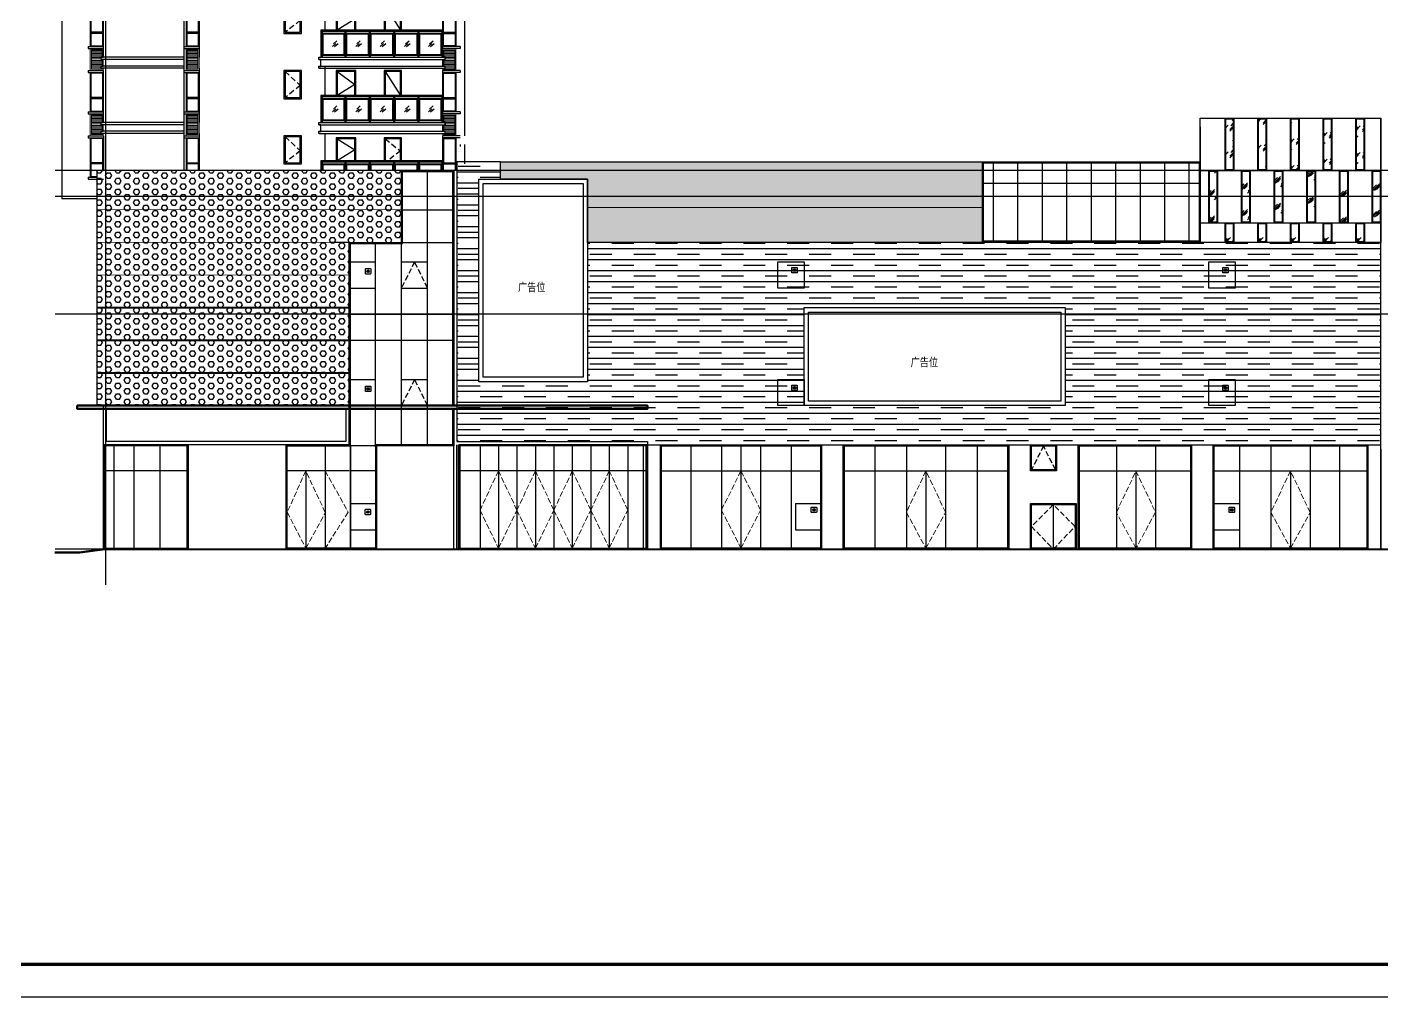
# Model space of a CAD drawing. Extents: x -737978 to 768813, y -372247 to 1140308.
# Drawn here: x -681041 to -618788, y -268610 to -224060 of the extents above; entities that cross this region are included whole.
import ezdxf
from ezdxf.enums import TextEntityAlignment as Align

# ---------------------------------------------------------------- set-up
doc = ezdxf.new("R2010")
doc.units = 0
doc.header["$LTSCALE"] = 1000
doc.header["$MEASUREMENT"] = 0
doc.linetypes.add('( Hidden )', pattern=[0.375, 0.25, -0.125])
doc.linetypes.add('DASH', pattern=[0.35, 0.25, -0.1])
doc.layers.get('0').update_dxf_attribs({"linetype": 'CONTINUOUS'})
for name, color, linetype in [('A-ELEV-IDEN', 4, 'CONTINUOUS'), ('A-ELEV-LIN-0.3', 155, 'CONTINUOUS'), ('A-ELEV-OTHER1', 253, 'CONTINUOUS'), ('A-ELEV-OTHER3', 63, 'CONTINUOUS'), ('A-FLOR-OTHER2-ON', 83, 'CONTINUOUS'), ('A-WALL-GLAZ', 141, 'CONTINUOUS'), ('BORDER', 7, 'CONTINUOUS'), ('C-Z-HATCH', 253, 'CONTINUOUS'), ('HZ', 7, 'CONTINUOUS'), ('J-ELEV-立面门窗分格线', 155, 'CONTINUOUS'), ('PUB_TITLE', 4, 'CONTINUOUS'), ('WALL-PARAPET', 6, 'CONTINUOUS'), ('门窗开启', 8, 'CONTINUOUS')]:
    doc.layers.add(name, color=color, linetype=linetype)
doc.layers.add('DRAW', color=7, linetype='CONTINUOUS', lineweight=70)
doc.layers.add('L-外墙', color=7, linetype='CONTINUOUS', lineweight=9)
doc.styles.add('-黑体', font='simhei_0.ttf', dxfattribs={"width": 0.8})

# ---------------------------------------------------------------- blocks, each defined once
blk = doc.blocks.new('zz4')
at = {"layer": 'L-外墙'}
h = blk.add_hatch(dxfattribs=at)
h.set_pattern_fill('ANSI31', color=251, scale=40, angle=135)
h.set_pattern_definition([(180, (-43195.57, 13425.756), (-1e-14, -63.5), [])])
h.paths.add_polyline_path([(69567, -75660), (69067, -75660), (69067, -76560), (69567, -76560), (69567, -76510), (69517, -76510), (69517, -76410), (69567, -76410), (69567, -76110), (69517, -76110), (69517, -76010), (69567, -76010)])
h = blk.add_hatch(dxfattribs=at)
h.set_pattern_fill('ANSI31', color=44, scale=40, angle=135)
h.set_pattern_definition([(180, (-45595.57, 13425.756), (-1e-14, -63.5), [])])
h.paths.add_polyline_path([(73967, -75660), (73467, -75660), (73467, -76560), (73967, -76560), (73967, -76510), (73967, -76410), (73967, -76110), (73967, -76010)])
h = blk.add_hatch(dxfattribs=at)
h.set_pattern_fill('ANSI31', color=44, scale=40, angle=135)
h.set_pattern_definition([(180, (-59379.78, 13425.756), (-1e-14, -63.5), [])])
h.paths.add_polyline_path([(85267, -75660), (85767, -75660), (85767, -76560), (85267, -76560), (85267, -76510), (85317, -76510), (85317, -76410), (85267, -76410), (85267, -76110), (85317, -76110), (85317, -76010), (85267, -76010)])
at = {"color": 253}
blk.add_lwpolyline([(73317, -73610), (73317, -76610)], dxfattribs=at)
at = {"layer": 'A-ELEV-IDEN', "color": 251}
for points in [[(73317, -76010), (69618, -76010)], [(73317, -76110), (69618, -76110)], [(73317, -76410), (69618, -76410)], [(73317, -76510), (69618, -76510)]]:
    blk.add_lwpolyline(points, dxfattribs=at)
at = {"layer": 'A-ELEV-LIN-0.3', "color": 251}
for points in [[(67717, -73610), (67717, -76610)], [(68917, -73610), (68917, -73710)], [(68917, -73610), (69617, -73610)], [(68917, -73710), (69617, -73710)], [(69017, -73710), (69017, -75510)], [(69587, -73740), (69047, -73740), (69047, -75480), (69587, -75480)], [(69587, -74860), (69587, -73740)], [(69617, -73610), (69617, -76010)], [(69587, -74860), (69047, -74860)], [(69587, -74910), (69047, -74910)], [(69587, -75480), (69587, -74910)], [(68917, -75510), (69617, -75510)], [(68917, -75510), (68917, -75610)], [(68917, -75610), (69617, -75610)]]:
    blk.add_lwpolyline(points, dxfattribs=at)
at = {"layer": 'A-ELEV-LIN-0.3', "color": 44}
for points in [[(73317, -73610), (73317, -73710)], [(73317, -73610), (74017, -73610)], [(73317, -73710), (74017, -73710)], [(86016, -73610), (85217, -73610)], [(86016, -73710), (85217, -73710)], [(86016, -73610), (86016, -73710)], [(73317, -75510), (74017, -75510)], [(73317, -75510), (73317, -75610)], [(73317, -75610), (74017, -75610)], [(86016, -75510), (85217, -75510)], [(86016, -75610), (85217, -75610)], [(86016, -75510), (86016, -75610)]]:
    blk.add_lwpolyline(points, dxfattribs=at)
at = {"layer": 'A-ELEV-LIN-0.3'}
for points in [[(73417, -73710), (73417, -75510)], [(73987, -73740), (73447, -73740), (73447, -75480), (73987, -75480)], [(73987, -74860), (73987, -73740)], [(85247, -73740), (85787, -73740), (85787, -75480), (85247, -75480)], [(85247, -74860), (85247, -73740)], [(85817, -73710), (85817, -75510)], [(73987, -74860), (73447, -74860)], [(73987, -74910), (73447, -74910)], [(73987, -75480), (73987, -74910)], [(85247, -74860), (85787, -74860)], [(85247, -74910), (85787, -74910)], [(85247, -75480), (85247, -74910)]]:
    blk.add_lwpolyline(points, dxfattribs=at)
for points in [[(78717, -74910), (78717, -73610), (77917, -73610), (77917, -74910)], [(78667, -74860), (78667, -73660), (77967, -73660), (77967, -74860)]]:
    blk.add_lwpolyline(points, close=True, dxfattribs=at)
at = {"layer": 'A-ELEV-LIN-0.3', "color": 253}
for points in [[(81218, -74760), (81218, -73610), (80318, -73610), (80318, -74760)], [(81168, -74760), (81168, -73660), (80368, -73660), (80368, -74760)]]:
    blk.add_lwpolyline(points, dxfattribs=at)
for points in [[(83317, -74760), (83317, -73610), (82517, -73610), (82517, -74760)], [(83267, -74760), (83267, -73660), (82567, -73660), (82567, -74760)]]:
    blk.add_lwpolyline(points, close=True, dxfattribs=at)
at = {"layer": 'A-ELEV-OTHER1', "color": 0}
for points in [[(79817, -74760), (79817, -73410)], [(74017, -73510), (74017, -76010)], [(85217, -75610), (85217, -73610)], [(79517, -76010), (85317, -76010)], [(79617, -76510), (79517, -76510), (79517, -76410), (79617, -76410), (79617, -76110), (79517, -76110), (79517, -76010), (79617, -76010)], [(79517, -76110), (85217, -76110)], [(79517, -76110), (85317, -76110)], [(79517, -76410), (85317, -76410)], [(79517, -76510), (85317, -76510)], [(85217, -76510), (85317, -76510), (85317, -76410), (85217, -76410), (85217, -76110), (85317, -76110), (85317, -76010), (85217, -76010)], [(85217, -76110), (85217, -76410)], [(85317, -76010), (85317, -76110)], [(85317, -76510), (85317, -76410)]]:
    blk.add_lwpolyline(points, dxfattribs=at)
at = {"layer": 'A-ELEV-OTHER1', "color": 251}
for points in [[(86217, -73610), (86217, -76610)], [(69617, -76510), (69517, -76510), (69517, -76410), (69617, -76410), (69617, -76110), (69517, -76110), (69517, -76010), (69617, -76010)]]:
    blk.add_lwpolyline(points, dxfattribs=at)
at = {"layer": 'A-ELEV-OTHER3', "color": 44}
for points in [[(85217, -74760), (79617, -74760)], [(85217, -74760), (79617, -74760)], [(79617, -74760), (79617, -76010)], [(85217, -74820), (79617, -74820)], [(79667, -74820), (79667, -76010)], [(80712, -74820), (80712, -76010)], [(80762, -74820), (80762, -76010)], [(81832, -74820), (81832, -76010)], [(81882, -74820), (81882, -76010)], [(82952, -74820), (82952, -76010)], [(82952, -74820), (83002, -74820)], [(83002, -74820), (83002, -76010)], [(84072, -74820), (84072, -76010)], [(84072, -74820), (84122, -74820)], [(84122, -74820), (84122, -76010)], [(85167, -74820), (85167, -76010)], [(85167, -74820), (85217, -74820)]]:
    blk.add_lwpolyline(points, dxfattribs=at)
for points in [[(80712, -74920), (79667, -74920), (79667, -75910), (80712, -75910)], [(80682, -74950), (79697, -74950), (79697, -75880), (80682, -75880)], [(81832, -74920), (80762, -74920), (80762, -75910), (81832, -75910)], [(81802, -74950), (80792, -74950), (80792, -75880), (81802, -75880)], [(82952, -74920), (81882, -74920), (81882, -75910), (82952, -75910)], [(82922, -74950), (81912, -74950), (81912, -75880), (82922, -75880)], [(84072, -74920), (83002, -74920), (83002, -75910), (84072, -75910)], [(84042, -74950), (83032, -74950), (83032, -75880), (84042, -75880)], [(85167, -74920), (84122, -74920), (84122, -75910), (85167, -75910)], [(85137, -74950), (84152, -74950), (84152, -75880), (85137, -75880)]]:
    blk.add_lwpolyline(points, close=True, dxfattribs=at)
at = {"layer": 'A-ELEV-OTHER3', "color": 253}
for points in [[(80192, -75388), (80354, -75246)], [(81262, -75388), (81424, -75246)], [(82382, -75388), (82544, -75246)], [(83502, -75388), (83664, -75246)], [(84606, -75388), (84768, -75246)], [(80144, -75516), (80305, -75374)], [(80243, -75512), (80405, -75370)], [(81214, -75516), (81375, -75374)], [(81313, -75512), (81475, -75370)], [(82334, -75516), (82495, -75374)], [(82433, -75512), (82595, -75370)], [(83454, -75516), (83615, -75374)], [(83553, -75512), (83715, -75370)], [(84558, -75516), (84719, -75374)], [(84657, -75512), (84819, -75370)]]:
    blk.add_lwpolyline(points, dxfattribs=at)
at = {"layer": 'L-外墙', "color": 251}
blk.add_lwpolyline([(69617, -76510), (69617, -76610), (69017, -76610), (69017, -75610), (69617, -75610), (69617, -76010)], dxfattribs=at)
blk.add_lwpolyline([(69567, -75660), (69067, -75660), (69067, -76560), (69567, -76560), (69567, -76510), (69517, -76510), (69517, -76410), (69567, -76410), (69567, -76110), (69517, -76110), (69517, -76010), (69567, -76010)], close=True, dxfattribs=at)
at = {"layer": 'L-外墙', "color": 44}
for points in [[(74017, -76510), (74017, -76610), (73417, -76610), (73417, -75610), (74017, -75610), (74017, -76510)], [(85217, -76010), (85217, -75610), (85817, -75610), (85817, -76610), (85217, -76610), (85217, -76510)], [(85267, -76010), (85267, -75660), (85767, -75660), (85767, -76560), (85267, -76560), (85267, -76510)], [(69617, -76110), (69617, -76410)], [(85267, -76410), (85267, -76110)]]:
    blk.add_lwpolyline(points, dxfattribs=at)
for points in [[(73967, -75660), (73467, -75660), (73467, -76560), (73967, -76560), (73967, -76510), (73967, -76510), (73967, -76410), (73967, -76410), (73967, -76110), (73967, -76110), (73967, -76010), (73967, -76010)], [(85267, -75660), (85767, -75660), (85767, -76560), (85267, -76560), (85267, -76510), (85317, -76510), (85317, -76410), (85267, -76410), (85267, -76110), (85317, -76110), (85317, -76010), (85267, -76010)]]:
    blk.add_lwpolyline(points, close=True, dxfattribs=at)
at = {"layer": '门窗开启', "color": 253, "linetype": '( Hidden )'}
blk.add_lwpolyline([(77967, -73660), (78667, -74310), (77967, -74860)], dxfattribs=at)
at = {"layer": '门窗开启', "color": 253}
for points in [[(80368, -73660), (81168, -74260), (80368, -74760)], [(82567, -73660), (83267, -74760)]]:
    blk.add_lwpolyline(points, dxfattribs=at)
blk = doc.blocks.new('A$C1C9D2AC5')
at = {"layer": 'A-WALL-GLAZ'}
h = blk.add_hatch(dxfattribs=at)
h.set_pattern_fill('玻璃2', color=256, scale=80)
h.set_pattern_definition([(45, (739907.1, 237895.8), (7e-14, 1221.8805), [480, -288, 480, -288, 192, -418.62526]), (45, (739883.1, 237919.8), (7e-14, 1221.8805), [384, -480, 288, -288, 336, -370.62526]), (45, (739883.1, 237991.8), (7e-14, 1221.8805), [288, -576, 192, -288, 432, -370.62526]), (45, (739955.1, 237919.8), (7e-14, 1221.8805), [288, -576, 240, -1042.6252]), (45, (740027.1, 237991.8), (7e-14, 1221.8805), [144, -720, 96, -1186.6252]), (45, (739907.1, 238111.8), (7e-14, 1221.8805), [96, -720, 96, -384, 240, -610.62526]), (45, (740339.1, 238039.8), (7e-14, 1221.8805), [480, -720, 576, -380.2253]), (45, (740339.1, 237967.8), (7e-14, 1221.8805), [672, -480, 720, -284.2253]), (45, (740459.1, 238063.8), (-1e-13, -1357.645), [480, -672, 384, -610.6253]), (45, (740387.1, 238207.8), (7e-14, 1221.8805), [240, -960, 288, -658.6253]), (45, (740531.1, 238135.8), (7e-14, 1221.8805), [192, -960, 192, -802.6252])])
h.paths.add_polyline_path([(30, 2370), (370, 2370), (370, 30), (30, 30)])
for points in [[(0, 2400), (400, 2400), (400, 0), (0, 0)], [(30, 2370), (370, 2370), (370, 30), (30, 30)], [(30, 2370), (370, 2370), (370, 30), (30, 30)]]:
    blk.add_lwpolyline(points, close=True, dxfattribs=at)

msp = doc.modelspace()

# ---------------------------------------------------------------- hatches: boundary and pattern name
h = msp.add_hatch(color=1)
h.dxf.hatch_style = 1
edge = h.paths.add_edge_path()
edge.add_arc((-665374.2, -235276.8), 60, 0, 360)
h = msp.add_hatch(color=1)
h.dxf.hatch_style = 1
edge = h.paths.add_edge_path()
edge.add_arc((-645778.3, -235226.8), 60, 0, 360)
h = msp.add_hatch(color=1)
h.dxf.hatch_style = 1
edge = h.paths.add_edge_path()
edge.add_arc((-625978.3, -235226.8), 60, 0, 360)
h = msp.add_hatch(color=1)
h.dxf.hatch_style = 1
edge = h.paths.add_edge_path()
edge.add_arc((-665374.2, -240676.8), 60, 0, 360)
h = msp.add_hatch(color=1)
h.dxf.hatch_style = 1
edge = h.paths.add_edge_path()
edge.add_arc((-645778.3, -240626.8), 60, 0, 360)
h = msp.add_hatch(color=1)
h.dxf.hatch_style = 1
edge = h.paths.add_edge_path()
edge.add_arc((-625978.3, -240626.8), 60, 0, 360)
h = msp.add_hatch(color=1)
h.dxf.hatch_style = 1
edge = h.paths.add_edge_path()
edge.add_arc((-665379.8, -246334.5), 60, 0, 360)
h = msp.add_hatch(color=1)
h.dxf.hatch_style = 1
edge = h.paths.add_edge_path()
edge.add_arc((-644883.5, -246234.5), 60, 0, 360)
h = msp.add_hatch(color=1)
h.dxf.hatch_style = 1
edge = h.paths.add_edge_path()
edge.add_arc((-625685.7, -246234.5), 60, 0, 360)
at = {"layer": 'A-WALL-GLAZ'}
h = msp.add_hatch(dxfattribs=at)
h.set_pattern_fill('玻璃2', color=256, scale=80)
h.set_pattern_definition([(45, (-574480, -84705.6), (7e-14, 1221.8805), [480, -288, 480, -288, 192, -418.6253]), (45, (-574504, -84681.6), (7e-14, 1221.8805), [384, -480, 288, -288, 336, -370.6253]), (45, (-574504, -84609.6), (7e-14, 1221.8805), [288, -576, 192, -288, 432, -370.6253]), (45, (-574432, -84681.6), (7e-14, 1221.8805), [288, -576, 240, -1042.625]), (45, (-574360, -84609.6), (7e-14, 1221.8805), [144, -720, 96, -1186.625]), (45, (-574480, -84489.6), (7e-14, 1221.8805), [96, -720, 96, -384, 240, -610.6253]), (45, (-574048, -84561.6), (7e-14, 1221.8805), [480, -720, 576, -380.225]), (45, (-574048, -84633.6), (7e-14, 1221.8805), [672, -480, 720, -284.225]), (45, (-573928, -84537.6), (-1e-13, -1357.645), [480, -672, 384, -610.625]), (45, (-574000, -84393.6), (7e-14, 1221.8805), [240, -960, 288, -658.625]), (45, (-573856, -84465.6), (7e-14, 1221.8805), [192, -960, 192, -802.625])])
h.paths.add_polyline_path([(-625957.9, -233077.8), (-625617.9, -233077.8), (-625617.9, -233917.8), (-625957.9, -233917.8)])
h = msp.add_hatch(dxfattribs=at)
h.set_pattern_fill('玻璃2', color=256, scale=80)
h.set_pattern_definition([(45, (-572980, -84705.6), (7e-14, 1221.8805), [480, -288, 480, -288, 192, -418.6253]), (45, (-573004, -84681.6), (7e-14, 1221.8805), [384, -480, 288, -288, 336, -370.6253]), (45, (-573004, -84609.6), (7e-14, 1221.8805), [288, -576, 192, -288, 432, -370.6253]), (45, (-572932, -84681.6), (7e-14, 1221.8805), [288, -576, 240, -1042.625]), (45, (-572860, -84609.6), (7e-14, 1221.8805), [144, -720, 96, -1186.625]), (45, (-572980, -84489.6), (7e-14, 1221.8805), [96, -720, 96, -384, 240, -610.6253]), (45, (-572548, -84561.6), (7e-14, 1221.8805), [480, -720, 576, -380.225]), (45, (-572548, -84633.6), (7e-14, 1221.8805), [672, -480, 720, -284.225]), (45, (-572428, -84537.6), (-1e-13, -1357.645), [480, -672, 384, -610.625]), (45, (-572500, -84393.6), (7e-14, 1221.8805), [240, -960, 288, -658.625]), (45, (-572356, -84465.6), (7e-14, 1221.8805), [192, -960, 192, -802.625])])
h.paths.add_polyline_path([(-624457.9, -233077.8), (-624117.9, -233077.8), (-624117.9, -233917.8), (-624457.9, -233917.8)])
h = msp.add_hatch(dxfattribs=at)
h.set_pattern_fill('玻璃2', color=256, scale=80)
h.set_pattern_definition([(45, (-571480, -84705.6), (7e-14, 1221.8805), [480, -288, 480, -288, 192, -418.6253]), (45, (-571504, -84681.6), (7e-14, 1221.8805), [384, -480, 288, -288, 336, -370.6253]), (45, (-571504, -84609.6), (7e-14, 1221.8805), [288, -576, 192, -288, 432, -370.6253]), (45, (-571432, -84681.6), (7e-14, 1221.8805), [288, -576, 240, -1042.625]), (45, (-571360, -84609.6), (7e-14, 1221.8805), [144, -720, 96, -1186.625]), (45, (-571480, -84489.6), (7e-14, 1221.8805), [96, -720, 96, -384, 240, -610.6253]), (45, (-571048, -84561.6), (7e-14, 1221.8805), [480, -720, 576, -380.225]), (45, (-571048, -84633.6), (7e-14, 1221.8805), [672, -480, 720, -284.225]), (45, (-570928, -84537.6), (-1e-13, -1357.645), [480, -672, 384, -610.625]), (45, (-571000, -84393.6), (7e-14, 1221.8805), [240, -960, 288, -658.625]), (45, (-570856, -84465.6), (7e-14, 1221.8805), [192, -960, 192, -802.625])])
h.paths.add_polyline_path([(-622957.9, -233077.8), (-622617.9, -233077.8), (-622617.9, -233917.8), (-622957.9, -233917.8)])
h = msp.add_hatch(dxfattribs=at)
h.set_pattern_fill('玻璃2', color=256, scale=80)
h.set_pattern_definition([(45, (-569980, -84705.6), (7e-14, 1221.8805), [480, -288, 480, -288, 192, -418.6253]), (45, (-570004, -84681.6), (7e-14, 1221.8805), [384, -480, 288, -288, 336, -370.6253]), (45, (-570004, -84609.6), (7e-14, 1221.8805), [288, -576, 192, -288, 432, -370.6253]), (45, (-569932, -84681.6), (7e-14, 1221.8805), [288, -576, 240, -1042.625]), (45, (-569860, -84609.6), (7e-14, 1221.8805), [144, -720, 96, -1186.625]), (45, (-569980, -84489.6), (7e-14, 1221.8805), [96, -720, 96, -384, 240, -610.6253]), (45, (-569548, -84561.6), (7e-14, 1221.8805), [480, -720, 576, -380.225]), (45, (-569548, -84633.6), (7e-14, 1221.8805), [672, -480, 720, -284.225]), (45, (-569428, -84537.6), (-1e-13, -1357.645), [480, -672, 384, -610.625]), (45, (-569500, -84393.6), (7e-14, 1221.8805), [240, -960, 288, -658.625]), (45, (-569356, -84465.6), (7e-14, 1221.8805), [192, -960, 192, -802.625])])
h.paths.add_polyline_path([(-621457.9, -233077.8), (-621117.9, -233077.8), (-621117.9, -233917.8), (-621457.9, -233917.8)])
h = msp.add_hatch(dxfattribs=at)
h.set_pattern_fill('玻璃2', color=256, scale=80)
h.set_pattern_definition([(45, (-568480, -84705.6), (7e-14, 1221.8805), [480, -288, 480, -288, 192, -418.6253]), (45, (-568504, -84681.6), (7e-14, 1221.8805), [384, -480, 288, -288, 336, -370.6253]), (45, (-568504, -84609.6), (7e-14, 1221.8805), [288, -576, 192, -288, 432, -370.6253]), (45, (-568432, -84681.6), (7e-14, 1221.8805), [288, -576, 240, -1042.625]), (45, (-568360, -84609.6), (7e-14, 1221.8805), [144, -720, 96, -1186.625]), (45, (-568480, -84489.6), (7e-14, 1221.8805), [96, -720, 96, -384, 240, -610.6253]), (45, (-568048, -84561.6), (7e-14, 1221.8805), [480, -720, 576, -380.225]), (45, (-568048, -84633.6), (7e-14, 1221.8805), [672, -480, 720, -284.225]), (45, (-567928, -84537.6), (-1e-13, -1357.645), [480, -672, 384, -610.625]), (45, (-568000, -84393.6), (7e-14, 1221.8805), [240, -960, 288, -658.625]), (45, (-567856, -84465.6), (7e-14, 1221.8805), [192, -960, 192, -802.625])])
h.paths.add_polyline_path([(-619957.9, -233077.8), (-619617.9, -233077.8), (-619617.9, -233917.8), (-619957.9, -233917.8)])
at = {"layer": 'HZ'}
h = msp.add_hatch(dxfattribs=at)
h.set_pattern_fill('不能通行的沼泽地', color=8, scale=300)
h.set_pattern_definition([(0, (-562468.23, -112545.7), (1007.7696, 503.8848), [1007.7696, -1007.7696]), (0, (-563476, -112293.8), (0, 503.8848), [])])
h.paths.add_polyline_path([(-652537.9, -243097.8), (-652537.9, -243247.8), (-618837.9, -243247.8), (-618837.9, -233947.8), (-655287.9, -233947.8), (-655287.9, -240347.8), (-660287.9, -240347.8), (-660287.9, -231047.8), (-659287.9, -231047.8), (-659287.9, -230247.8), (-661287.9, -230247.8), (-661287.9, -243097.8), (-655689.2, -243097.8), (-654664.4, -243097.8)])
h.paths.add_polyline_path([(-645337.9, -241447.8), (-645337.9, -236947.8), (-633337.9, -236947.8), (-633337.9, -241447.8)], flags=16)
h = msp.add_hatch(dxfattribs=at)
h.set_pattern_fill('HEX', color=8, scale=150)
h.set_pattern_definition([(0, (-563776, -112797.67), (0, 247.4667), [142.875, -285.75]), (120, (-563776, -112797.67), (-214.31245, -123.73335), [142.875, -285.75]), (60, (-563633.12, -112797.67), (-214.31245, 123.73335), [142.875, -285.75])])
h.paths.add_polyline_path([(-655287.9, -233947.8), (-655287.9, -231047.8), (-659287.9, -231047.8), (-659287.9, -230247.8), (-637137.9, -230247.8), (-637137.9, -233947.8)])
h = msp.add_hatch(dxfattribs=at)
h.set_pattern_fill('HEX', color=8, scale=150)
h.set_pattern_definition([(0, (-563776, -84753.56), (0, 247.4667), [142.875, -285.75]), (120, (-563776, -84753.56), (-214.31245, -123.73335), [142.875, -285.75]), (60, (-563633.12, -84753.56), (-214.31245, 123.73335), [142.875, -285.75])])
h.paths.add_polyline_path([(-677837.9, -241447.8), (-666237.9, -241447.8), (-666237.9, -233947.8), (-663837.9, -233947.8), (-663837.9, -230647.8), (-677837.9, -230647.8)])

# ---------------------------------------------------------------- linework, layer by layer
at = {"color": 253}
msp.add_lwpolyline([(-673837.9, -229047.8), (-673837.9, -230647.8)], dxfattribs=at)
for points in [[(-665249.2, -235181.8), (-665249.2, -235371.8, -0.4142136), (-665279.2, -235401.8), (-665469.2, -235401.8, -0.4142136), (-665499.2, -235371.8), (-665499.2, -235181.8, -0.4142136), (-665469.2, -235151.8), (-665279.2, -235151.8, -0.4142136)], [(-645653.3, -235131.8), (-645653.3, -235321.8, -0.4142136), (-645683.3, -235351.8), (-645873.3, -235351.8, -0.4142136), (-645903.3, -235321.8), (-645903.3, -235131.8, -0.4142136), (-645873.3, -235101.8), (-645683.3, -235101.8, -0.4142136)], [(-625853.3, -235131.8), (-625853.3, -235321.8, -0.4142136), (-625883.3, -235351.8), (-626073.3, -235351.8, -0.4142136), (-626103.3, -235321.8), (-626103.3, -235131.8, -0.4142136), (-626073.3, -235101.8), (-625883.3, -235101.8, -0.4142136)], [(-665249.2, -240581.8), (-665249.2, -240771.8, -0.4142136), (-665279.2, -240801.8), (-665469.2, -240801.8, -0.4142136), (-665499.2, -240771.8), (-665499.2, -240581.8, -0.4142136), (-665469.2, -240551.8), (-665279.2, -240551.8, -0.4142136)], [(-645653.3, -240531.8), (-645653.3, -240721.8, -0.4142136), (-645683.3, -240751.8), (-645873.3, -240751.8, -0.4142136), (-645903.3, -240721.8), (-645903.3, -240531.8, -0.4142136), (-645873.3, -240501.8), (-645683.3, -240501.8, -0.4142136)], [(-625853.3, -240531.8), (-625853.3, -240721.8, -0.4142136), (-625883.3, -240751.8), (-626073.3, -240751.8, -0.4142136), (-626103.3, -240721.8), (-626103.3, -240531.8, -0.4142136), (-626073.3, -240501.8), (-625883.3, -240501.8, -0.4142136)], [(-665254.8, -246239.5), (-665254.8, -246429.5, -0.4142136), (-665284.8, -246459.5), (-665474.8, -246459.5, -0.4142136), (-665504.8, -246429.5), (-665504.8, -246239.5, -0.4142136), (-665474.8, -246209.5), (-665284.8, -246209.5, -0.4142136)], [(-644758.5, -246139.5), (-644758.5, -246329.5, -0.4142136), (-644788.5, -246359.5), (-644978.5, -246359.5, -0.4142136), (-645008.5, -246329.5), (-645008.5, -246139.5, -0.4142136), (-644978.5, -246109.5), (-644788.5, -246109.5, -0.4142136)], [(-625560.7, -246139.5), (-625560.7, -246329.5, -0.4142136), (-625590.7, -246359.5), (-625780.7, -246359.5, -0.4142136), (-625810.7, -246329.5), (-625810.7, -246139.5, -0.4142136), (-625780.7, -246109.5), (-625590.7, -246109.5, -0.4142136)]]:
    msp.add_lwpolyline(points, format="xyb", close=True)
at = {"color": 1}
for centre in [(-665374.2, -235276.8), (-645778.3, -235226.8), (-625978.3, -235226.8), (-665374.2, -240676.8), (-645778.3, -240626.8), (-625978.3, -240626.8), (-665379.8, -246334.5), (-644883.5, -246234.5), (-625685.7, -246234.5)]:
    msp.add_circle(centre, 60, dxfattribs=at)
at = {"layer": 'A-ELEV-LIN-0.3', "color": 251}
for points in [[(-678237.9, -229047.8), (-678237.9, -229147.8)], [(-678237.9, -229047.8), (-677537.9, -229047.8)], [(-677537.9, -229047.8), (-677537.9, -230647.8)], [(-678237.9, -229147.8), (-677537.9, -229147.8)], [(-678137.9, -229147.8), (-678137.9, -230947.8)], [(-677567.9, -229177.8), (-678107.9, -229177.8), (-678107.9, -230917.8), (-677837.9, -230917.8)], [(-677567.9, -230297.8), (-677567.9, -229177.8)], [(-677567.9, -230297.8), (-678107.9, -230297.8)], [(-678237.9, -230947.8), (-677837.9, -230947.8)], [(-678237.9, -230947.8), (-678237.9, -231047.8)], [(-677567.9, -230347.8), (-678107.9, -230347.8)], [(-677567.9, -230647.8), (-677567.9, -230347.8)], [(-678237.9, -231047.8), (-677537.9, -231047.8)]]:
    msp.add_lwpolyline(points, dxfattribs=at)
at = {"layer": 'A-ELEV-LIN-0.3', "color": 44}
for points in [[(-673837.9, -229047.8), (-673837.9, -229147.8)], [(-673837.9, -229047.8), (-673137.9, -229047.8)], [(-661139.6, -229047.8), (-661937.9, -229047.8)], [(-673837.9, -229147.8), (-673137.9, -229147.8)], [(-661139.6, -229147.8), (-661937.9, -229147.8)], [(-661139.6, -229447.8), (-661139.6, -229547.8)]]:
    msp.add_lwpolyline(points, dxfattribs=at)
at = {"layer": 'A-ELEV-LIN-0.3'}
for points in [[(-669237.9, -230347.8), (-668437.9, -230347.8), (-668437.9, -229047.8), (-669237.9, -229047.8), (-669237.9, -230347.8)], [(-673737.9, -229147.8), (-673737.9, -230647.8)], [(-673167.9, -229177.8), (-673707.9, -229177.8), (-673707.9, -230647.8)], [(-673167.9, -230647.8), (-673167.9, -229177.8)], [(-661907.9, -229177.8), (-661367.9, -229177.8), (-661367.9, -230247.8)], [(-661907.9, -229177.8), (-661367.9, -229177.8), (-661367.9, -230647.8)], [(-661907.9, -229177.8), (-661907.9, -230297.8), (-661367.9, -230297.8)], [(-661337.9, -229147.8), (-661337.9, -230247.8)], [(-661337.9, -229147.8), (-661337.9, -230647.8)], [(-673167.9, -230347.8), (-673707.9, -230347.8), (-673707.9, -230297.8), (-673167.9, -230297.8)], [(-661907.9, -230347.8), (-661367.9, -230347.8)], [(-661907.9, -230647.8), (-661907.9, -230347.8)]]:
    msp.add_lwpolyline(points, dxfattribs=at)
msp.add_lwpolyline([(-669187.9, -230297.8), (-668487.9, -230297.8), (-668487.9, -229097.8), (-669187.9, -229097.8)], close=True, dxfattribs=at)
at = {"layer": 'A-ELEV-LIN-0.3', "color": 253}
for points in [[(-665937.8, -230197.8), (-665937.8, -229147.8), (-666837.8, -229147.8), (-666837.8, -230197.8)], [(-665987.8, -230197.8), (-665987.8, -229197.8), (-666787.8, -229197.8), (-666787.8, -230197.8)], [(-663837.9, -230197.8), (-663837.9, -229147.7), (-664637.9, -229147.7), (-664637.9, -230197.8)], [(-663887.9, -230197.8), (-663887.9, -229197.7), (-664587.9, -229197.7), (-664587.9, -230197.8)]]:
    msp.add_lwpolyline(points, dxfattribs=at)
at = {"layer": 'A-ELEV-OTHER1', "color": 251}
for points in [[(-679437.9, -229047.8), (-679437.9, -231947.8)], [(-660937.9, -229447.8), (-660937.9, -230347.8)], [(-677837.9, -231947.8), (-679437.9, -231947.8)]]:
    msp.add_lwpolyline(points, dxfattribs=at)
at = {"layer": 'A-ELEV-OTHER1', "color": 0}
for points in [[(-673137.9, -228947.8), (-673137.9, -230647.8)], [(-667337.9, -230197.8), (-667337.9, -228947.8)], [(-661937.9, -230647.8), (-661937.9, -229047.8)]]:
    msp.add_lwpolyline(points, dxfattribs=at)
at = {"layer": 'A-ELEV-OTHER3', "color": 44}
for points in [[(-661937.9, -230197.8), (-667537.9, -230197.8)], [(-661937.9, -230197.8), (-667537.9, -230197.8)], [(-667537.9, -230197.8), (-667537.9, -230647.8)], [(-661938.2, -230257.8), (-667537.9, -230258)], [(-667487.9, -230257.8), (-667487.9, -230647.8)], [(-666442.9, -230257.8), (-666442.9, -230647.8)], [(-666392.9, -230257.8), (-666392.9, -230647.8)], [(-665322.9, -230257.8), (-665322.9, -230647.8)], [(-665272.9, -230257.8), (-665272.9, -230647.8)], [(-664202.9, -230257.8), (-664202.9, -230647.8)], [(-664202.9, -230257.8), (-664152.9, -230257.8)], [(-664152.9, -230257.8), (-664152.9, -230647.8)], [(-663082.9, -230257.8), (-663082.9, -230647.8)], [(-663082.9, -230257.8), (-663032.9, -230257.8)], [(-663032.9, -230257.8), (-663032.9, -230647.8)], [(-661988.3, -230257.8), (-661938.2, -230257.8)], [(-661988.3, -230257.8), (-661938.2, -230257.8)], [(-661988.2, -230257.8), (-661988.2, -230647.8)], [(-666442.9, -230647.8), (-666442.9, -230357.8), (-667487.9, -230357.8), (-667487.9, -230647.8)], [(-666472.9, -230647.8), (-666472.9, -230387.8), (-667457.9, -230387.8), (-667457.9, -230647.8)], [(-665322.9, -230647.8), (-665322.9, -230357.8), (-666392.9, -230357.8), (-666392.9, -230647.8)], [(-665352.9, -230647.8), (-665352.9, -230387.8), (-666362.9, -230387.8), (-666362.9, -230647.8)], [(-664202.9, -230647.8), (-664202.9, -230357.8), (-665272.9, -230357.8), (-665272.9, -230647.8)], [(-664232.9, -230647.8), (-664232.9, -230387.8), (-665242.9, -230387.8), (-665242.9, -230647.8)], [(-663082.9, -230647.8), (-663082.9, -230357.8), (-664152.9, -230357.8), (-664152.9, -230647.8)], [(-663112.9, -230647.8), (-663112.9, -230387.8), (-664122.9, -230387.8), (-664122.9, -230647.8)], [(-661988.2, -230647.8), (-661988.2, -230357.8), (-663032.9, -230357.8), (-663032.9, -230647.8)], [(-662018.2, -230647.8), (-662018.2, -230387.8), (-663002.9, -230387.8), (-663002.9, -230647.8)]]:
    msp.add_lwpolyline(points, dxfattribs=at)
at = {"layer": 'A-FLOR-OTHER2-ON', "color": 0}
for points in [[(-627137.9, -228247.8), (-618837.9, -228247.8), (-618837.9, -233947.8), (-627137.9, -233947.8)], [(-627137.9, -228247.8), (-618837.9, -228247.8), (-618837.9, -233947.8), (-627137.9, -233947.8)], [(-655287.9, -233947.8), (-655287.9, -231047.8), (-659287.9, -231047.8), (-659287.9, -230247.8), (-637137.9, -230247.8), (-637137.9, -233947.8)], [(-677837.9, -241447.8), (-666237.9, -241447.8), (-666237.9, -233947.8), (-663837.9, -233947.8), (-663837.9, -230647.8), (-677837.9, -230647.8)], [(-660287.9, -231047.8), (-655287.9, -231047.8), (-655287.9, -240347.8), (-660287.9, -240347.8)], [(-660087.9, -231247.8), (-655487.9, -231247.8), (-655487.9, -240147.8), (-660087.9, -240147.8)], [(-645337.9, -241447.8), (-645337.9, -236947.8), (-633337.9, -236947.8), (-633337.9, -241447.8)], [(-645137.9, -241247.8), (-645137.9, -237147.8), (-633537.9, -237147.8), (-633537.9, -241247.8)]]:
    msp.add_lwpolyline(points, close=True, dxfattribs=at)
for points in [[(-618837.9, -248047.8), (-618837.9, -228247.8)], [(-652537.9, -243097.8), (-652537.9, -243247.8), (-618837.9, -243247.8), (-618837.9, -233947.8), (-655287.9, -233947.8), (-655287.9, -240347.8), (-660287.9, -240347.8), (-660287.9, -231047.8), (-659287.9, -231047.8), (-659287.9, -230247.8), (-661287.9, -230247.8), (-661287.9, -243097.8), (-655689.2, -243097.8), (-654664.4, -243097.8), (-652537.9, -243097.8)], [(-663837.9, -230647.8), (-663837.9, -230647.8), (-677837.9, -230647.8), (-677837.9, -241447.8), (-666237.9, -241447.8)], [(-661437.9, -241447.8), (-661437.9, -230647.8)], [(-627137.9, -230647.8), (-618837.9, -230647.8)], [(-627137.9, -233047.8), (-618837.9, -233047.8)], [(-677537.9, -243247.8), (-677537.9, -241447.8), (-666237.9, -241447.8), (-666237.9, -243097.8)], [(-666387.9, -241597.8), (-666387.9, -243097.8), (-677387.9, -243097.8), (-677387.9, -243097.8)], [(-677387.9, -243097.8), (-677387.9, -241597.8)], [(-677387.9, -241597.8), (-666387.9, -241597.8)], [(-666237.9, -243247.8), (-677537.9, -243247.8)], [(-661437.9, -248047.8), (-661437.9, -243247.8)], [(-661287.9, -243247.8), (-661287.9, -248047.8)], [(-661287.9, -248047.8), (-661287.9, -243247.8)], [(-661204.9, -243247.8), (-661204.9, -248047.8)], [(-652733.1, -243297.8), (-652733.1, -248047.8)], [(-652537.9, -243247.8), (-652537.9, -248047.8)], [(-651937.9, -243247.8), (-651937.9, -248047.8)], [(-644537.9, -243247.8), (-644537.9, -248047.8)], [(-643537.9, -243247.8), (-643537.9, -248047.8)], [(-635937.9, -243247.8), (-635937.9, -248047.8)], [(-627537.9, -243247.8), (-627537.9, -248047.8)], [(-627537.9, -243247.8), (-627537.9, -248047.8)], [(-626537.9, -243247.8), (-626537.9, -248047.8)], [(-619437.9, -243247.8), (-619437.9, -248047.8)], [(-661437.9, -248047.8), (-661437.9, -243447.8)], [(-661437.9, -243447.8), (-661437.9, -243447.8)], [(-618837.9, -243447.8), (-618837.9, -248047.8)]]:
    msp.add_lwpolyline(points, dxfattribs=at)
at = {"layer": 'A-FLOR-OTHER2-ON'}
msp.add_lwpolyline([(-627137.9, -228647.8), (-627137.9, -233947.8)], dxfattribs=at)
at = {"layer": 'A-FLOR-OTHER2-ON', "color": 0}
for points, const_width in [([(-661287.9, -230247.8), (-637137.9, -230247.8)], 50), ([(-677837.9, -230647.8), (-661437.9, -230647.8)], 50), ([(-677837.9, -232447.8), (-663837.9, -232447.8)], 30), ([(-655287.9, -232347.8), (-637137.9, -232347.8)], 50), ([(-677837.9, -233947.8), (-666237.9, -233947.8)], 30), ([(-677837.9, -235447.8), (-666237.9, -235447.8)], 30), ([(-677837.9, -236947.8), (-666237.9, -236947.8)], 80), ([(-677837.9, -238447.8), (-666237.9, -238447.8)], 80), ([(-677837.9, -239947.8), (-666237.9, -239947.8)], 80), ([(-677837.9, -241447.8), (-666237.9, -241447.8)], 30)]:
    msp.add_lwpolyline(points, dxfattribs=dict(at, const_width=const_width))
at = {"layer": 'A-WALL-GLAZ'}
for points in [[(-637137.9, -230247.8), (-627137.9, -230247.8), (-627137.9, -233947.8), (-637137.9, -233947.8)], [(-637087.9, -230297.8), (-627187.9, -230297.8), (-627187.9, -233897.8), (-637087.9, -233897.8)], [(-625987.9, -233047.8), (-625587.9, -233047.8), (-625587.9, -233947.8), (-625987.9, -233947.8)], [(-625957.9, -233077.8), (-625617.9, -233077.8), (-625617.9, -233917.8), (-625957.9, -233917.8)], [(-625957.9, -233077.8), (-625617.9, -233077.8), (-625617.9, -233917.8), (-625957.9, -233917.8)], [(-624487.9, -233047.8), (-624087.9, -233047.8), (-624087.9, -233947.8), (-624487.9, -233947.8)], [(-624457.9, -233077.8), (-624117.9, -233077.8), (-624117.9, -233917.8), (-624457.9, -233917.8)], [(-624457.9, -233077.8), (-624117.9, -233077.8), (-624117.9, -233917.8), (-624457.9, -233917.8)], [(-622987.9, -233047.8), (-622587.9, -233047.8), (-622587.9, -233947.8), (-622987.9, -233947.8)], [(-622957.9, -233077.8), (-622617.9, -233077.8), (-622617.9, -233917.8), (-622957.9, -233917.8)], [(-622957.9, -233077.8), (-622617.9, -233077.8), (-622617.9, -233917.8), (-622957.9, -233917.8)], [(-621487.9, -233047.8), (-621087.9, -233047.8), (-621087.9, -233947.8), (-621487.9, -233947.8)], [(-621457.9, -233077.8), (-621117.9, -233077.8), (-621117.9, -233917.8), (-621457.9, -233917.8)], [(-621457.9, -233077.8), (-621117.9, -233077.8), (-621117.9, -233917.8), (-621457.9, -233917.8)], [(-619987.9, -233047.8), (-619587.9, -233047.8), (-619587.9, -233947.8), (-619987.9, -233947.8)], [(-619957.9, -233077.8), (-619617.9, -233077.8), (-619617.9, -233917.8), (-619957.9, -233917.8)], [(-619957.9, -233077.8), (-619617.9, -233077.8), (-619617.9, -233917.8), (-619957.9, -233917.8)], [(-646537.9, -234847.8), (-645337.9, -234847.8), (-645337.9, -236047.8), (-646537.9, -236047.8)], [(-626737.9, -234847.8), (-625537.9, -234847.8), (-625537.9, -236047.8), (-626737.9, -236047.8)], [(-646537.9, -240247.8), (-645337.9, -240247.8), (-645337.9, -241447.8), (-646537.9, -241447.8)], [(-626737.9, -240247.8), (-625537.9, -240247.8), (-625537.9, -241447.8), (-626737.9, -241447.8)], [(-673638, -248047.8), (-677537.9, -248047.8), (-677537.9, -243247.8), (-673638, -243247.8)], [(-673638, -243247.8), (-677537.9, -243247.8), (-677537.9, -248047.8), (-673638, -248047.8)], [(-673688, -243297.8), (-677487.9, -243297.8), (-677487.9, -247997.8), (-673688, -247997.8)], [(-669088, -243297.8), (-666187.9, -243297.8), (-666187.9, -247997.8), (-669088, -247997.8)], [(-652537.9, -248047.8), (-661204.9, -248047.8), (-661204.9, -243247.8), (-652537.9, -243247.8)], [(-652537.9, -243247.8), (-661204.9, -243247.8), (-661204.9, -248047.8), (-652537.9, -248047.8)], [(-652587.9, -243297.8), (-661154.9, -243297.8), (-661154.9, -247997.8), (-652587.9, -247997.8)], [(-644537.9, -248047.8), (-651937.9, -248047.8), (-651937.9, -243247.8), (-644537.9, -243247.8)], [(-644587.9, -247997.8), (-651887.9, -247997.8), (-651887.9, -243297.8), (-644587.9, -243297.8)], [(-635937.9, -248047.8), (-643537.9, -248047.8), (-643537.9, -243247.8), (-635937.9, -243247.8)], [(-635987.9, -247997.8), (-643487.9, -247997.8), (-643487.9, -243297.8), (-635987.9, -243297.8)], [(-634937.9, -244447.8), (-634937.9, -243247.8), (-633737.9, -243247.8), (-633737.9, -244447.8)], [(-634887.9, -244397.8), (-634887.9, -243297.8), (-633787.9, -243297.8), (-633787.9, -244397.8)], [(-627537.9, -248047.8), (-632737.9, -248047.8), (-632737.9, -243247.8), (-627537.9, -243247.8)], [(-627587.9, -247997.8), (-632687.9, -247997.8), (-632687.9, -243297.8), (-627587.9, -243297.8)], [(-619437.9, -248047.8), (-626537.9, -248047.8), (-626537.9, -243247.8), (-619437.9, -243247.8)], [(-619487.9, -247997.8), (-626487.9, -247997.8), (-626487.9, -243297.8), (-619487.9, -243297.8)]]:
    msp.add_lwpolyline(points, close=True, dxfattribs=at)
for points in [[(-636637.9, -233897.8), (-636637.9, -230297.8)], [(-635512.9, -233897.8), (-635512.9, -230297.8)], [(-634387.9, -233897.8), (-634387.9, -230297.8)], [(-633262.9, -233897.8), (-633262.9, -230297.8)], [(-632137.9, -233897.8), (-632137.9, -230297.8)], [(-631012.9, -233897.8), (-631012.9, -230297.8)], [(-629887.9, -233897.8), (-629887.9, -230297.8)], [(-628762.9, -233897.8), (-628762.9, -230297.8)], [(-627637.9, -233897.8), (-627637.9, -230297.8)], [(-666187.9, -241447.8), (-666187.9, -233997.8), (-663787.9, -233997.8), (-663787.9, -230697.8), (-661487.9, -230697.8), (-661487.9, -241447.8)], [(-663837.9, -230647.8), (-661437.9, -230647.8), (-661437.9, -241447.8)], [(-662637.9, -241447.8), (-662637.9, -230697.8)], [(-627187.9, -231247.8), (-637087.9, -231247.8)], [(-663837.9, -233947.8), (-663837.9, -232447.8)], [(-663787.9, -232447.8), (-661487.9, -232447.8)], [(-666237.9, -233947.8), (-666237.9, -241447.8)], [(-666237.9, -241447.8), (-666237.9, -233947.8), (-663837.9, -233947.8)], [(-665037.9, -241447.8), (-665037.9, -233997.8)], [(-663837.9, -241447.8), (-663837.9, -233997.8)], [(-666187.9, -234847.8), (-665037.9, -234847.8)], [(-663837.9, -234847.8), (-662637.9, -234847.8)], [(-666187.9, -236047.8), (-665037.9, -236047.8)], [(-663837.9, -236047.8), (-662637.9, -236047.8)], [(-666187.9, -237247.8), (-661487.9, -237247.8)], [(-666187.9, -238447.8), (-661487.9, -238447.8)], [(-666187.9, -240247.8), (-665037.9, -240247.8)], [(-663837.9, -240247.8), (-662637.9, -240247.8)], [(-666237.9, -243247.8), (-666237.9, -241447.8)], [(-666187.9, -241447.8), (-661437.9, -241447.8)], [(-666187.9, -241447.8), (-665037.9, -241447.8)], [(-666187.9, -247997.8), (-666187.9, -241447.8)], [(-665037.9, -241447.8), (-661487.9, -241447.8)], [(-665037.9, -243247.8), (-665037.9, -241447.8)], [(-663837.9, -243247.8), (-663837.9, -241447.8)], [(-662637.9, -243247.8), (-662637.9, -241447.8)], [(-666237.9, -241597.8), (-666237.9, -243097.8)], [(-666237.9, -241597.8), (-666237.9, -242647.8)], [(-661487.9, -241597.8), (-661487.9, -243247.8)], [(-661437.9, -241597.8), (-661437.9, -243247.8)], [(-677537.9, -248047.8), (-677537.9, -243247.8)], [(-677053.2, -243297.8), (-677053.2, -248047.8)], [(-676137.9, -243297.8), (-676137.9, -247997.8)], [(-674938, -243297.8), (-674938, -247997.8)], [(-673638, -243247.8), (-673638, -248047.8)], [(-669138, -243247.8), (-669138, -248047.8)], [(-666237.9, -248047.8), (-666237.9, -248047.8), (-669138, -248047.8), (-669138, -243247.8), (-666237.9, -243247.8)], [(-667338, -243297.8), (-667338, -247997.8)], [(-661437.9, -243247.8), (-661437.9, -243297.8), (-664987.9, -243297.8), (-664987.9, -248047.8), (-666237.9, -248047.8), (-666237.9, -248047.8)], [(-661487.9, -243247.8), (-661487.9, -243247.8), (-665037.9, -243247.8), (-665037.9, -247997.8), (-666187.9, -247997.8), (-666187.9, -243297.8)], [(-665037.9, -243297.8), (-666187.9, -243297.8)], [(-665037.9, -243347.8), (-665037.9, -243247.8)], [(-660230.1, -243297.8), (-660230.1, -247997.8)], [(-660230.1, -243297.8), (-660230.1, -247997.8)], [(-659381.7, -243297.8), (-659381.7, -247997.8)], [(-658533.3, -243297.8), (-658533.3, -247997.8)], [(-657685, -243297.8), (-657685, -247997.8)], [(-656836.6, -243297.8), (-656836.6, -247997.8)], [(-655988.2, -243297.8), (-655988.2, -247997.8)], [(-655139.8, -243297.8), (-655139.8, -247997.8)], [(-654291.4, -243297.8), (-654291.4, -247997.8)], [(-653443.1, -243297.8), (-653443.1, -247997.8)], [(-653443.1, -243297.8), (-653443.1, -247997.8)], [(-652733.1, -243297.8), (-652733.1, -248047.8)], [(-650537.9, -243297.8), (-650537.9, -247997.8)], [(-649137.9, -243297.8), (-649137.9, -247997.8)], [(-649137.9, -243297.8), (-649137.9, -247997.8)], [(-649137.9, -243297.8), (-649137.9, -247997.8)], [(-648237.9, -243297.8), (-648237.9, -247997.8)], [(-647337.9, -243297.8), (-647337.9, -247997.8)], [(-645937.9, -243297.8), (-645937.9, -247997.8)], [(-643537.9, -243247.8), (-643537.9, -248047.8)], [(-642088.1, -243297.8), (-642088.1, -247997.8)], [(-640638.2, -243297.8), (-640638.2, -247997.8)], [(-640638.2, -243297.8), (-640638.2, -247997.8)], [(-638838.2, -243297.8), (-638838.2, -247997.8)], [(-637388.1, -243297.8), (-637388.1, -247997.8)], [(-632737.9, -243247.8), (-632737.9, -248047.8)], [(-630987.7, -243297.8), (-630987.7, -247997.8)], [(-629187.7, -243297.8), (-629187.7, -247997.8)], [(-629187.7, -243297.8), (-629187.7, -247997.8)], [(-625337.9, -243297.8), (-625337.9, -247997.8)], [(-623887.9, -243297.8), (-623887.9, -247997.8)], [(-623887.9, -243297.8), (-623887.9, -247997.8)], [(-622087.9, -243297.8), (-622087.9, -247997.8)], [(-620737.9, -243297.8), (-620737.9, -247997.8)], [(-619437.9, -243247.8), (-619437.9, -248047.8)], [(-673688, -244447.8), (-677487.9, -244447.8)], [(-666237.9, -244447.8), (-669088, -244447.8)], [(-668238, -244447.8), (-668238, -247997.8)], [(-665037.9, -244447.8), (-666187.9, -244447.8)], [(-652587.9, -244447.8), (-661204.9, -244447.8)], [(-651887.9, -244447.8), (-644587.9, -244447.8)], [(-643487.9, -244447.8), (-635987.9, -244447.8)], [(-639738.2, -244447.8), (-639737.9, -247997.8)], [(-632687.9, -244447.8), (-627587.9, -244447.8)], [(-630087.7, -244447.8), (-630087.7, -247997.8)], [(-626487.9, -244447.8), (-619487.9, -244447.8)], [(-622987.9, -244447.8), (-622987.9, -247997.8)], [(-666187.9, -245947.8), (-665037.9, -245947.8)], [(-645737.9, -245947.8), (-644587.9, -245947.8)], [(-645737.9, -245947.8), (-645737.9, -247147.8)], [(-626487.9, -245947.8), (-625337.9, -245947.8)], [(-666187.9, -247147.8), (-665037.9, -247147.8)], [(-645737.9, -247147.8), (-644587.9, -247147.8)], [(-626487.9, -247147.8), (-625337.9, -247147.8)]]:
    msp.add_lwpolyline(points, dxfattribs=at)
at = {"layer": 'BORDER', "color": 1}
msp.add_lwpolyline([(-677437.9, -192977), (-677437.9, -249677.6)], dxfattribs=at)
at = {"layer": 'C-Z-HATCH', "color": 8}
for points in [[(-554490.3, -230647.8), (-679752.6, -230647.8)], [(-554490.3, -231847.8), (-679752.6, -231847.8)], [(-554490.3, -237247.8), (-679752.6, -237247.8)]]:
    msp.add_lwpolyline(points, dxfattribs=at)
at = {"layer": 'DRAW', "color": 6}
msp.add_lwpolyline([(-678737.9, -241447.8), (-652537.9, -241447.8), (-652537.9, -241597.8), (-678737.9, -241597.8)], close=True, dxfattribs=at)
at = {"layer": 'HZ', "const_width": 100}
msp.add_lwpolyline([(-679776.7, -248197.8), (-678656.2, -248197.8), (-677537.9, -248047.8), (-557737.9, -248047.8), (-556472.5, -248197.8), (-554228.3, -248197.8)], dxfattribs=at)
at = {"layer": 'HZ'}
msp.add_lwpolyline([(-554490.3, -248047.8), (-679752.6, -248047.8)], dxfattribs=at)
at = {"layer": 'J-ELEV-立面门窗分格线', "color": 155}
for points in [[(-663787.9, -233947.8), (-661487.9, -233947.8)], [(-663837.9, -241447.8), (-662637.9, -241447.8)]]:
    msp.add_lwpolyline(points, dxfattribs=at)
at = {"layer": 'J-ELEV-立面门窗分格线', "color": 8, "linetype": 'DASH'}
for points in [[(-662637.9, -236047.8), (-663237.9, -234847.8), (-663837.9, -236047.8)], [(-662637.9, -241447.8), (-663237.9, -240247.8), (-663837.9, -241447.8)], [(-633787.9, -244397.8), (-634337.9, -243297.8), (-634887.9, -244397.8)]]:
    msp.add_lwpolyline(points, dxfattribs=at)
at = {"layer": 'J-ELEV-立面门窗分格线', "color": 0}
for points in [[(-634937.9, -248047.8), (-634937.9, -245947.8), (-632837.9, -245947.8), (-632837.9, -248047.8)], [(-634887.9, -247997.8), (-634887.9, -245997.8), (-632887.9, -245997.8), (-632887.9, -247997.8)]]:
    msp.add_lwpolyline(points, close=True, dxfattribs=at)
msp.add_lwpolyline([(-633887.9, -245997.8), (-633887.9, -248047.8)], dxfattribs=at)
at = {"layer": 'L-外墙', "color": 8, "linetype": 'DASH'}
for points in [[(-668238, -244447.8), (-669088, -246347.8), (-668238, -247997.8), (-667338, -246358.2), (-668238, -244447.8)], [(-667338, -244447.8), (-666287.9, -246347.8), (-667338, -247997.8)], [(-659381.7, -244447.8), (-660230.1, -246247.8), (-659381.7, -247997.8), (-658533.3, -246247.8), (-659381.7, -244447.8)], [(-657685, -244447.8), (-658533.3, -246247.8), (-657685, -247997.8), (-656836.6, -246247.8), (-657685, -244447.8)], [(-655988.2, -244447.8), (-656836.6, -246247.8), (-655988.2, -247997.8), (-655139.8, -246247.8), (-655988.2, -244447.8)], [(-654291.4, -244447.8), (-655139.8, -246247.8), (-654291.4, -247997.8), (-653443.1, -246247.8), (-654291.4, -244447.8)], [(-648237.9, -244447.8), (-649137.9, -246247.8), (-648237.9, -247997.8), (-647337.9, -246247.8), (-648237.9, -244447.8)], [(-639738.2, -244447.8), (-640638.2, -246347.8), (-639737.9, -247997.8), (-638838.2, -246347.8), (-639738.2, -244447.8)], [(-630087.7, -244447.8), (-629187.7, -246347.8), (-630087.7, -247997.8), (-630987.7, -246358.2), (-630087.7, -244447.8)], [(-622987.9, -244447.8), (-623887.9, -246347.8), (-622987.9, -247997.8), (-622087.9, -246358.2), (-622987.9, -244447.8)]]:
    msp.add_lwpolyline(points, dxfattribs=at)
msp.add_lwpolyline([(-633887.9, -245997.8), (-634887.9, -246997.8), (-633887.9, -248047.8), (-632887.9, -246997.8)], close=True, dxfattribs=at)
at = {"layer": 'PUB_TITLE'}
msp.add_lwpolyline([(-692675.1, -268609.7), (-535025.1, -268609.7), (-535025.1, -179509.7), (-692675.1, -179509.7)], close=True, dxfattribs=at)
at = {"layer": 'PUB_TITLE', "const_width": 150}
msp.add_lwpolyline([(-688925.1, -267109.7), (-536525.1, -267109.7), (-536525.1, -181009.7), (-688925.1, -181009.7)], close=True, dxfattribs=at)
at = {"layer": 'WALL-PARAPET', "color": 8}
msp.add_lwpolyline([(-666237.9, -233947.8), (-667137.9, -233947.8)], dxfattribs=at)
at = {"layer": '门窗开启', "color": 253, "linetype": '( Hidden )'}
for points in [[(-669187.9, -229097.8), (-668487.9, -229747.8), (-669187.9, -230297.8)], [(-664587.9, -229197.7), (-663887.9, -229747.7), (-664460.7, -230197.8)]]:
    msp.add_lwpolyline(points, dxfattribs=at)
at = {"layer": '门窗开启', "color": 253}
msp.add_lwpolyline([(-666787.8, -229197.8), (-665987.8, -229697.8), (-666787.8, -230197.8)], dxfattribs=at)

# ---------------------------------------------------------------- block references
for p in [(-747155.4, -149437.7), (-747155.4, -152437.7)]:
    msp.add_blockref('zz4', p)
at = {"layer": 'A-WALL-GLAZ'}
for p in [(-625987.9, -230647.8), (-624487.9, -230647.8), (-622987.9, -230647.8), (-621487.9, -230647.8), (-619987.9, -230647.8), (-626737.9, -233047.8), (-625237.9, -233047.8), (-623737.9, -233047.8), (-622237.9, -233047.8), (-620737.9, -233047.8), (-619237.9, -233047.8)]:
    msp.add_blockref('A$C1C9D2AC5', p, dxfattribs=at)

# ---------------------------------------------------------------- texts
at = {"layer": 'HZ', "linetype": 'DASH', "style": '-黑体', "width": 0.8}
for p in [(-657853.1, -236193.1), (-639814.9, -239641.2)]:
    msp.add_text('广告位', height=375, dxfattribs=at).set_placement(p, align=Align.CENTER)

doc.saveas('drawing.dxf')
